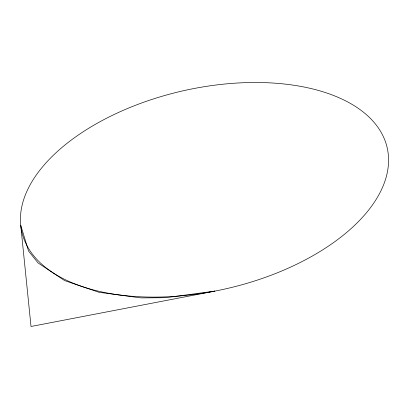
<?xml version="1.0" encoding="UTF-8"?>
<svg xmlns="http://www.w3.org/2000/svg" width="409" height="409" viewBox="0 0 409 409"><rect width="100%" height="100%" fill="white"/><g stroke="black" fill="none" stroke-linecap="round" stroke-linejoin="round"><path stroke-width="0.61" d="M214.807 291.121L31.023 326.484L20.716 225.165L28.543 251.049L38.032 262.921L64.678 280.62L98.988 292.282L140.967 297.9L165.788 297.691L214.807 291.121M121.534 295.226A187.46 101.274 -13 0 0 388.284 154.444A187.46 101.274 -13 0 0 103.681 119.74A187.46 101.274 -13 0 0 121.534 295.226"/></g></svg>
